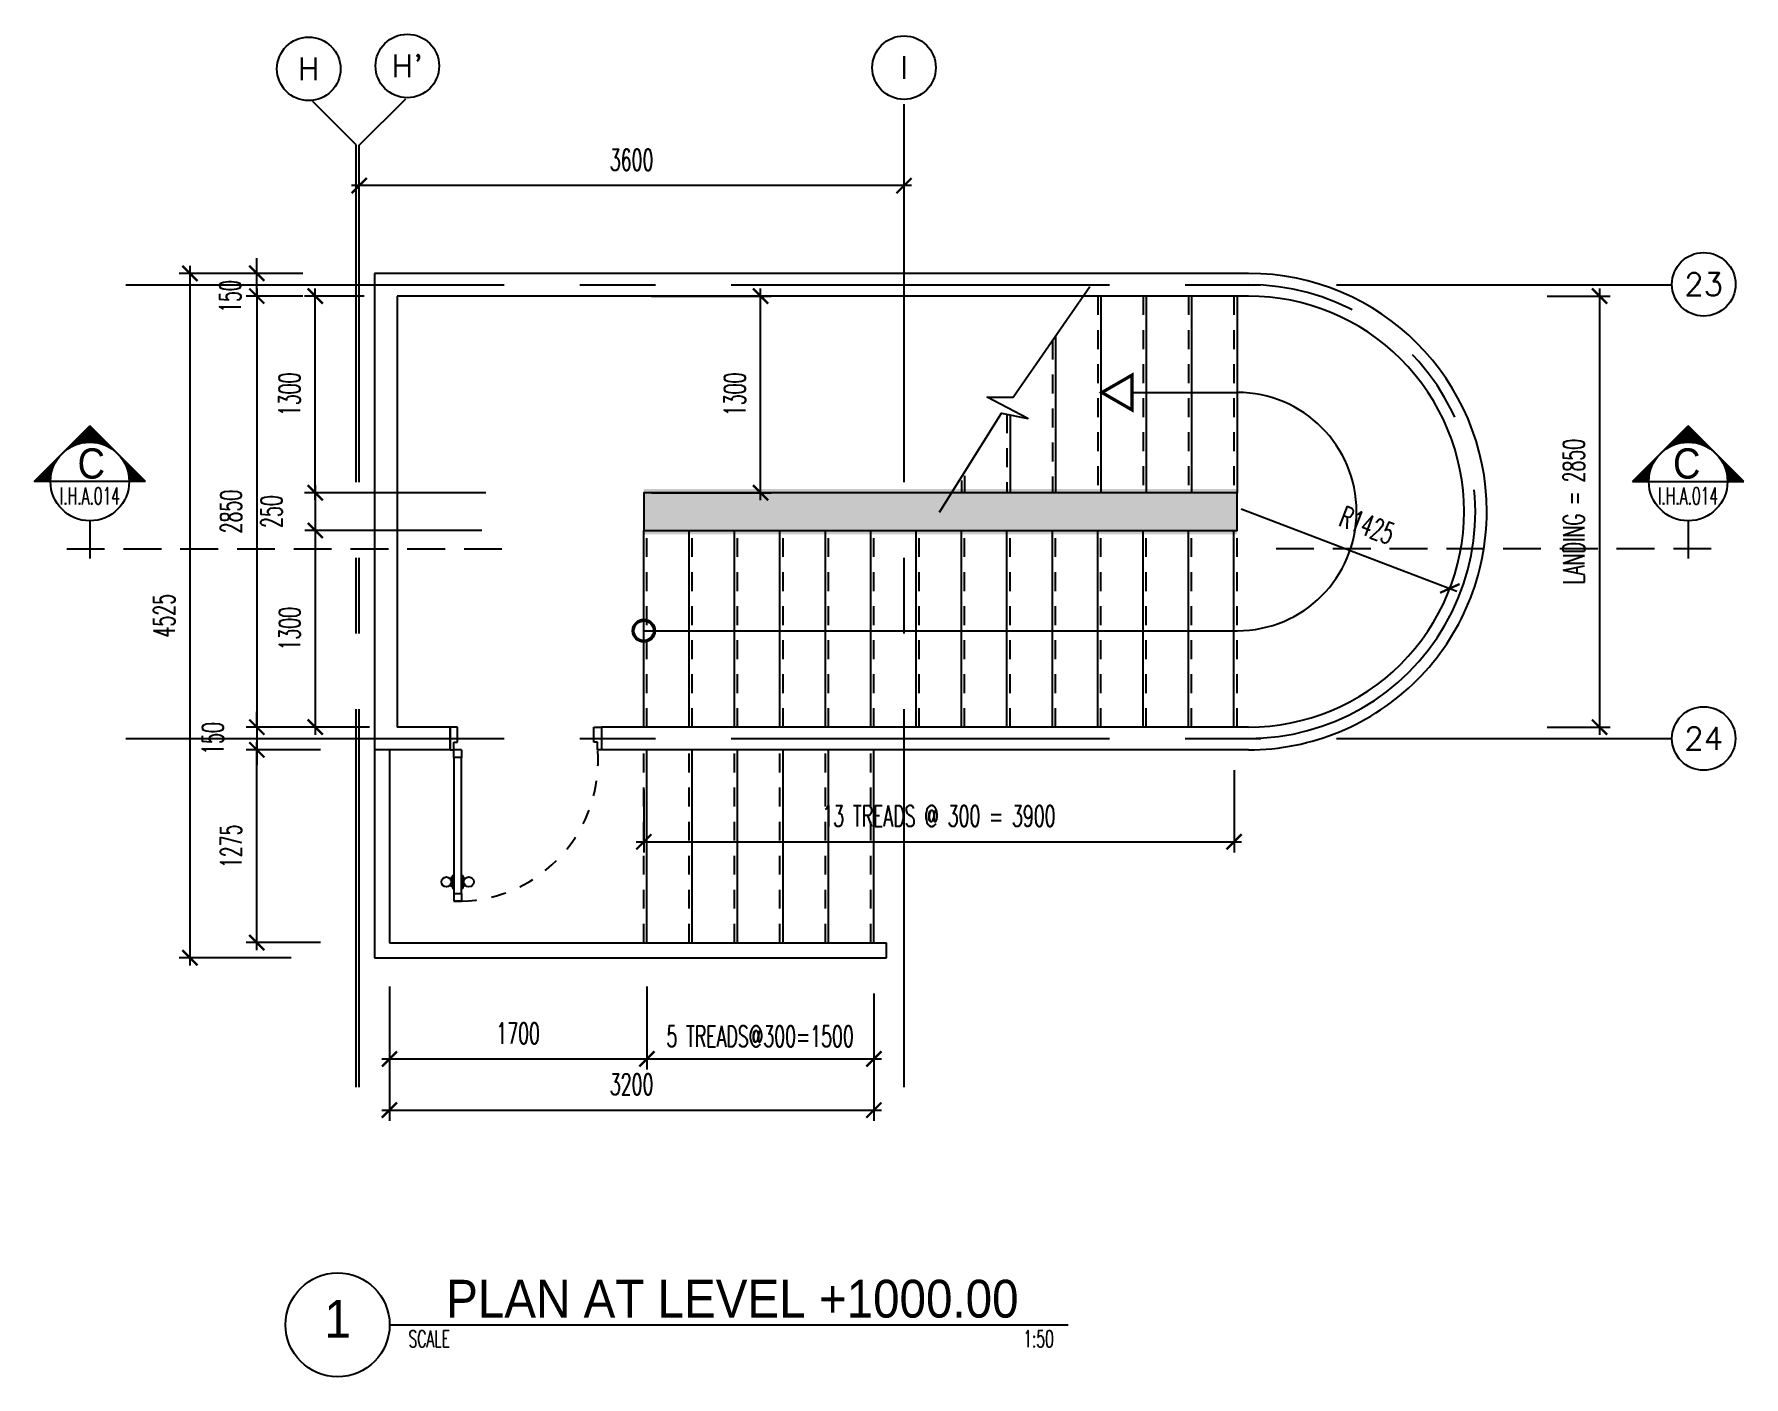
# Model space of a CAD drawing. Extents: x 417906 to 836305, y 43280 to 86914.
# Drawn here: x 418114.75 to 418126.05, y 43459.98 to 43468.86 of the extents above; entities that cross this region are included whole.
import ezdxf
from ezdxf.enums import TextEntityAlignment as Align

# ---------------------------------------------------------------- set-up
doc = ezdxf.new("R2010")
doc.units = 0
doc.header["$MEASUREMENT"] = 0
doc.header["$PDMODE"] = 3
doc.header["$PDSIZE"] = 0.1
for name, pattern in [('CENTERX2', [4, 2.5, -0.5, 0.5, -0.5]), ('HIDDEN', [0.375, 0.25, -0.125]), ('HIDDEN2', [0.1875, 0.125, -0.0625])]:
    doc.linetypes.add(name, pattern=pattern)
doc.layers.get('0').update_dxf_attribs({"linetype": 'CONTINUOUS'})
doc.layers.get('DEFPOINTS').update_dxf_attribs({"linetype": 'CONTINUOUS'})
for name, color, linetype in [('AX-CR', 2, 'CONTINUOUS'), ('AX-DIM', 4, 'CONTINUOUS'), ('AX-TXT', 4, 'CONTINUOUS'), ('AXES', 11, 'CENTERX2'), ('Axisname', 6, 'CONTINUOUS'), ('DIM-OUT', 4, 'CONTINUOUS'), ('DOOR', 4, 'CONTINUOUS'), ('ELEV-MARK', 6, 'CONTINUOUS'), ('Handrail', 4, 'CONTINUOUS'), ('Hatch', 11, 'CONTINUOUS'), ('ROOF', 7, 'CONTINUOUS'), ('STR', 5, 'CONTINUOUS'), ('TXT1', 2, 'CONTINUOUS'), ('TXT2', 6, 'CONTINUOUS'), ('WALL', 6, 'CONTINUOUS')]:
    doc.layers.add(name, color=color, linetype=linetype)
doc.styles.add('ROMANS', font='ROMANS.shx', dxfattribs={"width": 0.6})
doc.styles.add('TTXT', font='swisse.ttf', dxfattribs={"width": 0.6})
doc.dimstyles.new('STANDARD in', dxfattribs={"dimtxt": 0.14, "dimasz": 0.1, "dimexe": 0.07, "dimexo": 0.05, "dimgap": 0.1, "dimtad": 1, "dimdec": 0, "dimlfac": 1000, "dimzin": 0, "dimdsep": 46, "dimtxsty": 'ROMANS', "dimblk": 'ARCHTICK', "dimcen": 0.05, "dimdle": 0.05, "dimclrd": 4, "dimclre": 4, "dimclrt": 2, "dimadec": 0, "dimazin": 0, "dimtfac": 1, "dimtdec": 0, "dimtmove": 2, "dimatfit": 3, "dimfxl": 0, "dimtolj": 1, "dimtzin": 0, "dimarcsym": 0})

# ---------------------------------------------------------------- blocks, each defined once
blk = doc.blocks.new('_ARCHTICK')
at = {"color": 0, "linetype": 'ByBlock', "const_width": 0.15}
blk.add_lwpolyline([(-0.5, -0.5), (0.5, 0.5)], dxfattribs=at)
blk = doc.blocks.new('*D16')
at = {"layer": 'AX-DIM', "color": 4, "lineweight": -2}
for p, q in [((418116.897, 43467.51), (418116.897, 43467.93)), ((418120.497, 43467.51), (418120.497, 43467.93)), ((418120.547, 43467.86), (418116.847, 43467.86))]:
    blk.add_line(p, q, dxfattribs=at)
at = {"layer": 'DEFPOINTS', "color": 0}
for p in [(418116.897, 43467.86), (418116.897, 43467.46), (418120.497, 43467.46)]:
    blk.add_point(p, dxfattribs=at)
at = {"layer": 'AX-DIM', "color": 4, "lineweight": -2, "xscale": 0.1, "yscale": 0.1, "zscale": 0.1, "rotation": 180}
blk.add_blockref('_ARCHTICK', (418116.897, 43467.86), dxfattribs=at)
at = {"layer": 'AX-DIM', "color": 4, "lineweight": -2, "xscale": 0.1, "yscale": 0.1, "zscale": 0.1}
blk.add_blockref('_ARCHTICK', (418120.497, 43467.86), dxfattribs=at)
at = {"layer": 'AX-DIM', "color": 2, "insert": (418118.697, 43468.03), "char_height": 0.14, "attachment_point": 5, "style": 'ROMANS'}
blk.add_mtext('\\A1;3600', dxfattribs=at)
blk = doc.blocks.new('AXR')
at = {"layer": 'AX-CR'}
blk.add_circle((350, 0), 350, dxfattribs=at)
at = {"layer": 'AX-TXT', "style": 'ROMANS'}
blk.add_attdef('AX', text='', height=250, dxfattribs=at).set_placement((350, 0), align=Align.MIDDLE)
blk = doc.blocks.new('AXU')
at = {"layer": 'AX-CR'}
blk.add_circle((0, 350), 350, dxfattribs=at)
at = {"layer": 'AX-TXT', "style": 'ROMANS'}
blk.add_attdef('AX', text='', height=250, dxfattribs=at).set_placement((0, 350), align=Align.MIDDLE)
blk = doc.blocks.new('STL-DR')
at = {"layer": 'DOOR', "color": 0, "linetype": 'ByBlock'}
for p, q in [((50, 0), (0, 0)), ((0, -150), (0, 0)), ((50, -100), (50, 0)), ((25, -100), (50, -100)), ((25, -150), (25, -100)), ((950, -100), (950, 0)), ((950, 0), (1000, 0)), ((975, -100), (950, -100)), ((975, -150), (975, -100)), ((1000, 0), (1000, -150)), ((0, -150), (25, -150)), ((75, -150), (25, -150)), ((25, -200), (25, -150)), ((75, -200), (25, -200)), ((75, -150), (75, -200)), ((1000, -150), (975, -150)), ((18, -990), (9, -990)), ((9, -1055), (9, -990)), ((18, -978), (18, -1068)), ((25, -978), (18, -978)), ((18, -1055), (18, -990)), ((75, -978), (82, -978)), ((82, -978), (82, -1068)), ((82, -990), (91, -990)), ((82, -1055), (82, -990)), ((91, -1055), (91, -990)), ((18, -1055), (9, -1055)), ((25, -1068), (18, -1068)), ((25, -1100), (75, -1100)), ((25, -1100), (25, -1150)), ((75, -1068), (82, -1068)), ((75, -1100), (75, -1150)), ((82, -1055), (91, -1055)), ((25, -1150), (75, -1150)), ((75, -1150), (25, -1150))]:
    blk.add_line(p, q, dxfattribs=at)
at = {"layer": 'DOOR', "linetype": 'ByBlock'}
for p, q in [((25, -200), (25, -1100)), ((75, -1100), (75, -200))]:
    blk.add_line(p, q, dxfattribs=at)
at = {"layer": 'DOOR', "color": 0, "linetype": 'ByBlock'}
for centre in [(-24, -1023), (124, -1023)]:
    blk.add_circle(centre, 32.4, dxfattribs=at)
at = {"layer": 'DOOR', "linetype": 'HIDDEN', "ltscale": 0.5}
blk.add_arc((50, -223), 928, 271.544, 4.4816, dxfattribs=at)
at = {"layer": 'WALL'}
for p, q in [((0, 0), (0, -150)), ((0, 0), (0, -150)), ((1000, 0), (1000, -150))]:
    blk.add_line(p, q, dxfattribs=at)
blk = doc.blocks.new('*D17')
at = {"layer": 'DEFPOINTS', "color": 0}
for p in [(418117.097, 43462.615), (418118.798, 43462.615), (418118.798, 43462.086)]:
    blk.add_point(p, dxfattribs=at)
at = {"layer": 'DIM-OUT', "color": 4, "lineweight": -2}
for p, q in [((418117.097, 43462.565), (418117.097, 43462.016)), ((418118.798, 43462.565), (418118.798, 43462.016)), ((418117.047, 43462.086), (418118.848, 43462.086))]:
    blk.add_line(p, q, dxfattribs=at)
at = {"layer": 'DIM-OUT', "color": 4, "lineweight": -2, "xscale": 0.1, "yscale": 0.1, "zscale": 0.1, "rotation": 180}
blk.add_blockref('_ARCHTICK', (418117.097, 43462.086), dxfattribs=at)
at = {"layer": 'DIM-OUT', "color": 4, "lineweight": -2, "xscale": 0.1, "yscale": 0.1, "zscale": 0.1}
blk.add_blockref('_ARCHTICK', (418118.798, 43462.086), dxfattribs=at)
at = {"layer": 'DIM-OUT', "color": 2, "insert": (418117.947, 43462.256), "char_height": 0.14, "attachment_point": 5, "style": 'ROMANS'}
blk.add_mtext('\\A1;1700', dxfattribs=at)
blk = doc.blocks.new('*D18')
at = {"layer": 'DEFPOINTS', "color": 0}
for p in [(418118.798, 43462.57), (418120.298, 43462.57), (418120.298, 43462.086)]:
    blk.add_point(p, dxfattribs=at)
at = {"layer": 'DIM-OUT', "color": 4, "lineweight": -2}
for p, q in [((418118.798, 43462.52), (418118.798, 43462.016)), ((418120.298, 43462.52), (418120.298, 43462.016)), ((418118.748, 43462.086), (418120.348, 43462.086))]:
    blk.add_line(p, q, dxfattribs=at)
at = {"layer": 'DIM-OUT', "color": 4, "lineweight": -2, "xscale": 0.1, "yscale": 0.1, "zscale": 0.1, "rotation": 180}
blk.add_blockref('_ARCHTICK', (418118.798, 43462.086), dxfattribs=at)
at = {"layer": 'DIM-OUT', "color": 4, "lineweight": -2, "xscale": 0.1, "yscale": 0.1, "zscale": 0.1}
blk.add_blockref('_ARCHTICK', (418120.298, 43462.086), dxfattribs=at)
at = {"layer": 'DIM-OUT', "color": 2, "insert": (418119.546, 43462.236), "char_height": 0.14, "attachment_point": 5, "style": 'ROMANS'}
blk.add_mtext('\\A1;5 TREADS@300=1500', dxfattribs=at)
blk = doc.blocks.new('*D19')
at = {"layer": 'DEFPOINTS', "color": 0}
for p in [(418116.22, 43464.13), (418116.691, 43464.13), (418116.691, 43462.855)]:
    blk.add_point(p, dxfattribs=at)
at = {"layer": 'DIM-OUT', "color": 4, "lineweight": -2}
for p, q in [((418116.641, 43464.13), (418116.15, 43464.13)), ((418116.22, 43462.805), (418116.22, 43464.18)), ((418116.641, 43462.855), (418116.15, 43462.855))]:
    blk.add_line(p, q, dxfattribs=at)
at = {"layer": 'DIM-OUT', "color": 4, "lineweight": -2, "xscale": 0.1, "yscale": 0.1, "zscale": 0.1}
for p, rotation in [((418116.22, 43464.13), 90), ((418116.22, 43462.855), 270)]:
    blk.add_blockref('_ARCHTICK', p, dxfattribs=dict(at, rotation=rotation))
at = {"layer": 'DIM-OUT', "color": 2, "insert": (418116.05, 43463.492), "char_height": 0.14, "attachment_point": 5, "rotation": 90, "style": 'ROMANS'}
blk.add_mtext('\\A1;1275', dxfattribs=at)
blk = doc.blocks.new('*D20')
at = {"layer": 'DEFPOINTS', "color": 0}
for p in [(418116.561, 43467.13), (418116.22, 43464.28), (418116.69, 43464.28)]:
    blk.add_point(p, dxfattribs=at)
at = {"layer": 'DIM-OUT', "color": 4, "lineweight": -2}
for p, q in [((418116.22, 43467.18), (418116.22, 43464.23)), ((418116.511, 43467.13), (418116.15, 43467.13)), ((418116.64, 43464.28), (418116.15, 43464.28))]:
    blk.add_line(p, q, dxfattribs=at)
at = {"layer": 'DIM-OUT', "color": 4, "lineweight": -2, "xscale": 0.1, "yscale": 0.1, "zscale": 0.1}
for p, rotation in [((418116.22, 43467.13), 90), ((418116.22, 43464.28), 270)]:
    blk.add_blockref('_ARCHTICK', p, dxfattribs=dict(at, rotation=rotation))
at = {"layer": 'DIM-OUT', "color": 2, "insert": (418116.05, 43465.705), "char_height": 0.14, "attachment_point": 5, "rotation": 90, "style": 'ROMANS'}
blk.add_mtext('\\A1;2850', dxfattribs=at)
blk = doc.blocks.new('*D21')
at = {"layer": 'DEFPOINTS', "color": 0}
for p in [(418116.498, 43464.28), (418116.22, 43464.13), (418116.498, 43464.13)]:
    blk.add_point(p, dxfattribs=at)
at = {"layer": 'DIM-OUT', "color": 4, "lineweight": -2}
for p, q in [((418116.22, 43464.28), (418116.22, 43464.38)), ((418116.448, 43464.28), (418116.15, 43464.28)), ((418116.22, 43464.28), (418116.22, 43464.13)), ((418116.448, 43464.13), (418116.15, 43464.13)), ((418116.22, 43464.13), (418116.22, 43464.03))]:
    blk.add_line(p, q, dxfattribs=at)
at = {"layer": 'DIM-OUT', "color": 4, "lineweight": -2, "xscale": 0.1, "yscale": 0.1, "zscale": 0.1}
for p, rotation in [((418116.22, 43464.28), 270), ((418116.22, 43464.13), 90)]:
    blk.add_blockref('_ARCHTICK', p, dxfattribs=dict(at, rotation=rotation))
at = {"layer": 'DIM-OUT', "color": 2, "insert": (418115.93, 43464.205), "char_height": 0.14, "attachment_point": 5, "rotation": 90, "style": 'ROMANS'}
blk.add_mtext('\\A1;150', dxfattribs=at)
blk = doc.blocks.new('*D22')
at = {"layer": 'DEFPOINTS', "color": 0}
for p in [(418116.22, 43467.28), (418116.575, 43467.28), (418116.575, 43467.13)]:
    blk.add_point(p, dxfattribs=at)
at = {"layer": 'DIM-OUT', "color": 4, "lineweight": -2}
for p, q in [((418116.22, 43467.28), (418116.22, 43467.38)), ((418116.525, 43467.28), (418116.15, 43467.28)), ((418116.22, 43467.13), (418116.22, 43467.28)), ((418116.525, 43467.13), (418116.15, 43467.13)), ((418116.22, 43467.13), (418116.22, 43467.03))]:
    blk.add_line(p, q, dxfattribs=at)
at = {"layer": 'DIM-OUT', "color": 4, "lineweight": -2, "xscale": 0.1, "yscale": 0.1, "zscale": 0.1}
for p, rotation in [((418116.22, 43467.28), 270), ((418116.22, 43467.13), 90)]:
    blk.add_blockref('_ARCHTICK', p, dxfattribs=dict(at, rotation=rotation))
at = {"layer": 'DIM-OUT', "color": 2, "insert": (418116.044, 43467.127), "char_height": 0.14, "attachment_point": 5, "rotation": 90, "style": 'ROMANS'}
blk.add_mtext('\\A1;150', dxfattribs=at)
blk = doc.blocks.new('*D23')
at = {"layer": 'DEFPOINTS', "color": 0}
for p in [(418117.097, 43462.285), (418120.298, 43462.285), (418120.298, 43461.748)]:
    blk.add_point(p, dxfattribs=at)
at = {"layer": 'DIM-OUT', "color": 4, "lineweight": -2}
for p, q in [((418117.097, 43462.235), (418117.097, 43461.678)), ((418120.298, 43462.235), (418120.298, 43461.678)), ((418117.047, 43461.748), (418120.348, 43461.748))]:
    blk.add_line(p, q, dxfattribs=at)
at = {"layer": 'DIM-OUT', "color": 4, "lineweight": -2, "xscale": 0.1, "yscale": 0.1, "zscale": 0.1, "rotation": 180}
blk.add_blockref('_ARCHTICK', (418117.097, 43461.748), dxfattribs=at)
at = {"layer": 'DIM-OUT', "color": 4, "lineweight": -2, "xscale": 0.1, "yscale": 0.1, "zscale": 0.1}
blk.add_blockref('_ARCHTICK', (418120.298, 43461.748), dxfattribs=at)
at = {"layer": 'DIM-OUT', "color": 2, "insert": (418118.697, 43461.918), "char_height": 0.14, "attachment_point": 5, "style": 'ROMANS'}
blk.add_mtext('\\A1;3200', dxfattribs=at)
blk = doc.blocks.new('*D24')
at = {"layer": 'DEFPOINTS', "color": 0}
for p in [(418116.498, 43467.28), (418115.778, 43462.755), (418116.498, 43462.755)]:
    blk.add_point(p, dxfattribs=at)
at = {"layer": 'DIM-OUT', "color": 4, "lineweight": -2}
for p, q in [((418116.448, 43467.28), (418115.708, 43467.28)), ((418115.778, 43467.33), (418115.778, 43462.705)), ((418116.448, 43462.755), (418115.708, 43462.755))]:
    blk.add_line(p, q, dxfattribs=at)
at = {"layer": 'DIM-OUT', "color": 4, "lineweight": -2, "xscale": 0.1, "yscale": 0.1, "zscale": 0.1}
for p, rotation in [((418115.778, 43467.28), 90), ((418115.778, 43462.755), 270)]:
    blk.add_blockref('_ARCHTICK', p, dxfattribs=dict(at, rotation=rotation))
at = {"layer": 'DIM-OUT', "color": 2, "insert": (418115.608, 43465.017), "char_height": 0.14, "attachment_point": 5, "rotation": 90, "style": 'ROMANS'}
blk.add_mtext('\\A1;4525', dxfattribs=at)
blk = doc.blocks.new('*D153')
at = {"layer": 'DEFPOINTS', "color": 0}
for p in [(418122.773, 43465.705), (418124.104, 43465.197)]:
    blk.add_point(p, dxfattribs=at)
at = {"layer": 'DIM-OUT', "color": 4, "lineweight": -2}
blk.add_line((418122.726, 43465.723), (418124.151, 43465.179), dxfattribs=at)
at = {"layer": 'DIM-OUT', "color": 4, "lineweight": -2, "xscale": 0.1, "yscale": 0.1, "zscale": 0.1, "rotation": 339.1220238727489}
blk.add_blockref('_ARCHTICK', (418124.104, 43465.197), dxfattribs=at)
at = {"layer": 'DIM-OUT', "color": 2, "insert": (418123.557, 43465.615), "char_height": 0.14, "attachment_point": 5, "rotation": 339.122, "style": 'ROMANS'}
blk.add_mtext('\\A1;R1425', dxfattribs=at)
blk = doc.blocks.new('*D25')
at = {"layer": 'DEFPOINTS', "color": 0}
for p in [(418122.678, 43464.046), (418118.778, 43463.918), (418122.678, 43463.522)]:
    blk.add_point(p, dxfattribs=at)
at = {"layer": 'DIM-OUT', "color": 4, "lineweight": -2}
for p, q in [((418122.678, 43463.996), (418122.678, 43463.452)), ((418118.778, 43463.868), (418118.778, 43463.452)), ((418118.728, 43463.522), (418122.728, 43463.522))]:
    blk.add_line(p, q, dxfattribs=at)
at = {"layer": 'DIM-OUT', "color": 4, "lineweight": -2, "xscale": 0.1, "yscale": 0.1, "zscale": 0.1, "rotation": 180}
blk.add_blockref('_ARCHTICK', (418118.778, 43463.522), dxfattribs=at)
at = {"layer": 'DIM-OUT', "color": 4, "lineweight": -2, "xscale": 0.1, "yscale": 0.1, "zscale": 0.1}
blk.add_blockref('_ARCHTICK', (418122.678, 43463.522), dxfattribs=at)
at = {"layer": 'DIM-OUT', "color": 2, "insert": (418120.728, 43463.692), "char_height": 0.14, "attachment_point": 5, "style": 'ROMANS'}
blk.add_mtext('\\A1;13 TREADS @ 300 = 3900', dxfattribs=at)
blk = doc.blocks.new('*D26')
at = {"layer": 'DEFPOINTS', "color": 0}
for p in [(418124.698, 43467.13), (418124.698, 43464.28), (418125.093, 43464.28)]:
    blk.add_point(p, dxfattribs=at)
at = {"layer": 'DIM-OUT', "color": 4, "lineweight": -2}
for p, q in [((418125.093, 43467.18), (418125.093, 43464.23)), ((418124.748, 43467.13), (418125.163, 43467.13)), ((418124.748, 43464.28), (418125.163, 43464.28))]:
    blk.add_line(p, q, dxfattribs=at)
at = {"layer": 'DIM-OUT', "color": 4, "lineweight": -2, "xscale": 0.1, "yscale": 0.1, "zscale": 0.1}
for p, rotation in [((418125.093, 43467.13), 90), ((418125.093, 43464.28), 270)]:
    blk.add_blockref('_ARCHTICK', p, dxfattribs=dict(at, rotation=rotation))
at = {"layer": 'DIM-OUT', "color": 2, "insert": (418124.923, 43465.705), "char_height": 0.14, "attachment_point": 5, "rotation": 90, "style": 'ROMANS'}
blk.add_mtext('\\A1;LANDING = 2850', dxfattribs=at)
blk = doc.blocks.new('*D233')
at = {"layer": 'DEFPOINTS', "color": 0}
for p in [(418117.757, 43465.58), (418116.607, 43464.28), (418117.014, 43464.28)]:
    blk.add_point(p, dxfattribs=at)
at = {"layer": 'DIM-OUT', "color": 4, "lineweight": -2}
for p, q in [((418117.707, 43465.58), (418116.537, 43465.58)), ((418116.607, 43465.63), (418116.607, 43464.23)), ((418116.964, 43464.28), (418116.537, 43464.28))]:
    blk.add_line(p, q, dxfattribs=at)
at = {"layer": 'DIM-OUT', "color": 4, "lineweight": -2, "xscale": 0.1, "yscale": 0.1, "zscale": 0.1}
for p, rotation in [((418116.607, 43465.58), 90), ((418116.607, 43464.28), 270)]:
    blk.add_blockref('_ARCHTICK', p, dxfattribs=dict(at, rotation=rotation))
at = {"layer": 'DIM-OUT', "color": 2, "insert": (418116.437, 43464.93), "char_height": 0.14, "attachment_point": 5, "rotation": 90, "style": 'ROMANS'}
blk.add_mtext('\\A1;1300', dxfattribs=at)
blk = doc.blocks.new('*D231')
at = {"layer": 'DEFPOINTS', "color": 0}
for p in [(418117.784, 43465.83), (418116.607, 43465.58), (418117.757, 43465.58)]:
    blk.add_point(p, dxfattribs=at)
at = {"layer": 'DIM-OUT', "color": 4, "lineweight": -2}
for p, q in [((418117.734, 43465.83), (418116.537, 43465.83)), ((418116.607, 43465.88), (418116.607, 43465.53)), ((418117.707, 43465.58), (418116.537, 43465.58))]:
    blk.add_line(p, q, dxfattribs=at)
at = {"layer": 'DIM-OUT', "color": 4, "lineweight": -2, "xscale": 0.1, "yscale": 0.1, "zscale": 0.1}
for p, rotation in [((418116.607, 43465.83), 90), ((418116.607, 43465.58), 270)]:
    blk.add_blockref('_ARCHTICK', p, dxfattribs=dict(at, rotation=rotation))
at = {"layer": 'DIM-OUT', "color": 2, "insert": (418116.317, 43465.705), "char_height": 0.14, "attachment_point": 5, "rotation": 90, "style": 'ROMANS'}
blk.add_mtext('\\A1;250', dxfattribs=at)
blk = doc.blocks.new('*D232')
at = {"layer": 'DEFPOINTS', "color": 0}
for p in [(418116.606, 43467.13), (418116.979, 43467.13), (418117.784, 43465.83)]:
    blk.add_point(p, dxfattribs=at)
at = {"layer": 'DIM-OUT', "color": 4, "lineweight": -2}
for p, q in [((418116.606, 43465.78), (418116.606, 43467.18)), ((418116.929, 43467.13), (418116.536, 43467.13)), ((418117.734, 43465.83), (418116.536, 43465.83))]:
    blk.add_line(p, q, dxfattribs=at)
at = {"layer": 'DIM-OUT', "color": 4, "lineweight": -2, "xscale": 0.1, "yscale": 0.1, "zscale": 0.1}
for p, rotation in [((418116.606, 43467.13), 90), ((418116.606, 43465.83), 270)]:
    blk.add_blockref('_ARCHTICK', p, dxfattribs=dict(at, rotation=rotation))
at = {"layer": 'DIM-OUT', "color": 2, "insert": (418116.436, 43466.48), "char_height": 0.14, "attachment_point": 5, "rotation": 90, "style": 'ROMANS'}
blk.add_mtext('\\A1;1300', dxfattribs=at)
blk = doc.blocks.new('*X7')
at = {"color": 0}
for p, q in [((14608, 7877), (14819, 8088)), ((14625, 7890), (14821, 8086)), ((14637, 7899), (14823, 8084)), ((14647, 7905), (14825, 8082)), ((14656, 7910), (14826, 8081)), ((14664, 7915), (14828, 8079)), ((14671, 7919), (14830, 8077)), ((14678, 7922), (14832, 8075)), ((14685, 7925), (14833, 8073)), ((14691, 7928), (14835, 8072)), ((14697, 7930), (14837, 8070)), ((14703, 7933), (14839, 8068)), ((14709, 7935), (14841, 8066)), ((14714, 7937), (14842, 8065)), ((14719, 7938), (14844, 8063)), ((14725, 7940), (14846, 8061)), ((14730, 7941), (14848, 8059)), ((14734, 7943), (14849, 8058)), ((14739, 7944), (14851, 8056)), ((14744, 7945), (14853, 8054)), ((14749, 7946), (14855, 8052)), ((14753, 7947), (14856, 8051)), ((14757, 7948), (14858, 8049)), ((14762, 7949), (14860, 8047)), ((14766, 7950), (14862, 8045)), ((14770, 7950), (14863, 8043)), ((14774, 7951), (14865, 8042)), ((14778, 7951), (14867, 8040)), ((14782, 7952), (14869, 8038)), ((14786, 7952), (14871, 8036)), ((14790, 7953), (14872, 8035)), ((14794, 7953), (14874, 8033)), ((14798, 7953), (14876, 8031)), ((14802, 7953), (14878, 8029)), ((14805, 7954), (14879, 8028)), ((14809, 7954), (14881, 8026)), ((14813, 7954), (14883, 8024)), ((14816, 7954), (14885, 8022)), ((14820, 7954), (14886, 8020)), ((14823, 7954), (14888, 8019)), ((14827, 7954), (14890, 8017)), ((14830, 7954), (14892, 8015)), ((14834, 7953), (14894, 8013)), ((14837, 7953), (14895, 8012)), ((14840, 7953), (14897, 8010)), ((14844, 7953), (14899, 8008)), ((14847, 7953), (14901, 8006)), ((14850, 7952), (14902, 8005)), ((14853, 7952), (14904, 8003)), ((14856, 7952), (14906, 8001)), ((14860, 7951), (14908, 7999)), ((14863, 7951), (14909, 7997)), ((14866, 7950), (14911, 7996)), ((14869, 7950), (14913, 7994)), ((14872, 7949), (14915, 7992)), ((14875, 7949), (14917, 7990)), ((14878, 7948), (14918, 7989)), ((14881, 7948), (14920, 7987)), ((14884, 7947), (14922, 7985)), ((14887, 7947), (14924, 7983)), ((14890, 7946), (14925, 7982)), ((14893, 7945), (14927, 7980)), ((14895, 7945), (14929, 7978)), ((14898, 7944), (14931, 7976)), ((14901, 7943), (14932, 7974)), ((14904, 7942), (14934, 7973)), ((14907, 7942), (14936, 7971)), ((14909, 7941), (14938, 7969)), ((14912, 7940), (14939, 7967)), ((14915, 7939), (14941, 7966)), ((14917, 7938), (14943, 7964)), ((14920, 7937), (14945, 7962)), ((14923, 7937), (14947, 7960)), ((14925, 7936), (14948, 7959)), ((14928, 7935), (14950, 7957)), ((14931, 7934), (14952, 7955)), ((14933, 7933), (14954, 7953)), ((14936, 7932), (14955, 7952)), ((14938, 7931), (14957, 7950)), ((14941, 7930), (14959, 7948)), ((14943, 7929), (14961, 7946)), ((14946, 7928), (14962, 7944)), ((14948, 7927), (14964, 7943)), ((14951, 7926), (14966, 7941)), ((14953, 7925), (14968, 7939)), ((14956, 7923), (14970, 7937)), ((14958, 7922), (14971, 7936)), ((14960, 7921), (14973, 7934)), ((14963, 7920), (14975, 7932)), ((14965, 7919), (14977, 7930)), ((14967, 7918), (14978, 7929)), ((14970, 7916), (14980, 7927)), ((14972, 7915), (14982, 7925)), ((14974, 7914), (14984, 7923)), ((14977, 7913), (14985, 7921)), ((14979, 7911), (14987, 7920)), ((14981, 7910), (14989, 7918)), ((14983, 7909), (14991, 7916)), ((14986, 7908), (14993, 7914)), ((14988, 7906), (14994, 7913)), ((14990, 7905), (14996, 7911)), ((14992, 7903), (14998, 7909)), ((14360, 7629), (14571, 7839)), ((14364, 7629), (14557, 7822)), ((14368, 7629), (14549, 7810)), ((14371, 7629), (14542, 7800)), ((14375, 7629), (14537, 7791)), ((14378, 7629), (14533, 7783)), ((14382, 7629), (14529, 7776)), ((14385, 7629), (14525, 7769)), ((14994, 7902), (15000, 7907)), ((14997, 7901), (15001, 7906)), ((14999, 7899), (15003, 7904)), ((15001, 7898), (15005, 7902)), ((15003, 7896), (15007, 7900)), ((15005, 7895), (15008, 7898)), ((15007, 7894), (15010, 7897)), ((15009, 7892), (15012, 7895)), ((15011, 7891), (15014, 7893)), ((15013, 7889), (15016, 7891)), ((15015, 7888), (15017, 7890)), ((15017, 7886), (15019, 7888)), ((15019, 7884), (15021, 7886)), ((15021, 7883), (15023, 7884)), ((15023, 7881), (15024, 7883)), ((15025, 7880), (15026, 7881)), ((15027, 7878), (15028, 7879)), ((15029, 7877), (15030, 7877)), ((15031, 7875), (15031, 7875)), ((15033, 7873), (15033, 7874)), ((15035, 7872), (15035, 7872)), ((15036, 7870), (15037, 7870)), ((15038, 7868), (15038, 7868)), ((15040, 7867), (15040, 7867)), ((15042, 7865), (15042, 7865)), ((15044, 7863), (15044, 7863)), ((15046, 7861), (15046, 7861)), ((15047, 7860), (15047, 7860)), ((15051, 7856), (15051, 7856)), ((15053, 7854), (15053, 7854)), ((15054, 7852), (15054, 7853)), ((15056, 7851), (15056, 7851)), ((15058, 7849), (15058, 7849)), ((15059, 7847), (15060, 7847)), ((15061, 7845), (15061, 7845)), ((15063, 7843), (15063, 7844)), ((15064, 7841), (15065, 7842)), ((15066, 7839), (15067, 7840)), ((15068, 7837), (15069, 7838)), ((15069, 7836), (15070, 7837)), ((15071, 7834), (15072, 7835)), ((15072, 7832), (15074, 7833)), ((15074, 7830), (15076, 7831)), ((15076, 7828), (15077, 7830)), ((15077, 7826), (15079, 7828)), ((15079, 7824), (15081, 7826)), ((15080, 7822), (15083, 7824)), ((15082, 7820), (15084, 7822)), ((15083, 7818), (15086, 7821)), ((15085, 7815), (15088, 7819)), ((15086, 7813), (15090, 7817)), ((15087, 7811), (15092, 7815)), ((15089, 7809), (15093, 7814)), ((15090, 7807), (15095, 7812)), ((15092, 7805), (15097, 7810)), ((15093, 7803), (15099, 7808)), ((15094, 7801), (15100, 7807)), ((15096, 7798), (15102, 7805)), ((15097, 7796), (15104, 7803)), ((15098, 7794), (15106, 7801)), ((15100, 7792), (15107, 7799)), ((15101, 7790), (15109, 7798)), ((15102, 7787), (15111, 7796)), ((15104, 7785), (15113, 7794)), ((15105, 7783), (15115, 7792)), ((15106, 7780), (15116, 7791)), ((15107, 7778), (15118, 7789)), ((15108, 7776), (15120, 7787)), ((15110, 7773), (15122, 7785)), ((15111, 7771), (15123, 7784)), ((15112, 7769), (15125, 7782)), ((15113, 7766), (15127, 7780)), ((15114, 7764), (15129, 7778)), ((15115, 7761), (15130, 7777)), ((15116, 7759), (15132, 7775)), ((15117, 7756), (15134, 7773)), ((15118, 7754), (15136, 7771)), ((15119, 7751), (15137, 7769)), ((15121, 7749), (15139, 7768)), ((14389, 7629), (14522, 7762)), ((14392, 7629), (14519, 7756)), ((14396, 7629), (14517, 7750)), ((14399, 7629), (14515, 7744)), ((14403, 7629), (14513, 7739)), ((14406, 7629), (14511, 7733)), ((14410, 7629), (14509, 7728)), ((14413, 7629), (14507, 7723)), ((14417, 7629), (14506, 7718)), ((14421, 7629), (14505, 7713)), ((14424, 7629), (14503, 7708)), ((14428, 7629), (14502, 7703)), ((14431, 7629), (14501, 7699)), ((14435, 7629), (14500, 7694)), ((14438, 7629), (14499, 7690)), ((14442, 7629), (14499, 7686)), ((14445, 7629), (14498, 7681)), ((14449, 7629), (14497, 7677)), ((14452, 7629), (14497, 7673)), ((14456, 7629), (14496, 7669)), ((14459, 7629), (14496, 7665)), ((14463, 7629), (14495, 7661)), ((14466, 7629), (14495, 7657)), ((14470, 7629), (14494, 7653)), ((14474, 7629), (14494, 7649)), ((14477, 7629), (14494, 7646)), ((14481, 7629), (14494, 7642)), ((14484, 7629), (14494, 7638)), ((14488, 7629), (14494, 7635)), ((14491, 7629), (14494, 7631)), ((15122, 7746), (15141, 7766)), ((15122, 7744), (15143, 7764)), ((15123, 7741), (15145, 7762)), ((15124, 7739), (15146, 7761)), ((15125, 7736), (15148, 7759)), ((15126, 7733), (15150, 7757)), ((15127, 7731), (15152, 7755)), ((15128, 7728), (15153, 7754)), ((15129, 7725), (15155, 7752)), ((15130, 7723), (15157, 7750)), ((15130, 7720), (15159, 7748)), ((15131, 7717), (15160, 7746)), ((15132, 7714), (15162, 7745)), ((15133, 7712), (15164, 7743)), ((15133, 7709), (15166, 7741)), ((15134, 7706), (15168, 7739)), ((15135, 7703), (15169, 7738)), ((15136, 7700), (15171, 7736)), ((15136, 7697), (15173, 7734)), ((15137, 7695), (15175, 7732)), ((15137, 7692), (15176, 7731)), ((15138, 7689), (15178, 7729)), ((15139, 7686), (15180, 7727)), ((15139, 7683), (15182, 7725)), ((15140, 7680), (15183, 7723)), ((15140, 7676), (15185, 7722)), ((15140, 7673), (15187, 7720)), ((15141, 7670), (15189, 7718)), ((15141, 7667), (15191, 7716)), ((15142, 7664), (15192, 7715)), ((15142, 7661), (15194, 7713)), ((15142, 7658), (15196, 7711)), ((15143, 7654), (15198, 7709)), ((15143, 7651), (15199, 7708)), ((15143, 7648), (15201, 7706)), ((15143, 7644), (15203, 7704)), ((15143, 7641), (15205, 7702)), ((15143, 7637), (15206, 7700)), ((15143, 7634), (15208, 7699)), ((15144, 7631), (15210, 7697)), ((15145, 7629), (15212, 7695)), ((15149, 7629), (15214, 7693)), ((15152, 7629), (15215, 7692)), ((15156, 7629), (15217, 7690)), ((15159, 7629), (15219, 7688)), ((15163, 7629), (15221, 7686)), ((15167, 7629), (15222, 7685)), ((15170, 7629), (15224, 7683)), ((15174, 7629), (15226, 7681)), ((15177, 7629), (15228, 7679)), ((15181, 7629), (15229, 7678)), ((15184, 7629), (15231, 7676)), ((15188, 7629), (15233, 7674)), ((15191, 7629), (15235, 7672)), ((15195, 7629), (15236, 7670)), ((15198, 7629), (15238, 7669)), ((15202, 7629), (15240, 7667)), ((15205, 7629), (15242, 7665)), ((15209, 7629), (15244, 7663)), ((15212, 7629), (15245, 7662)), ((15216, 7629), (15247, 7660)), ((15220, 7629), (15249, 7658)), ((15223, 7629), (15251, 7656)), ((15227, 7629), (15252, 7655)), ((15230, 7629), (15254, 7653)), ((15234, 7629), (15256, 7651)), ((15237, 7629), (15258, 7649)), ((15241, 7629), (15259, 7647)), ((15244, 7629), (15261, 7646)), ((15248, 7629), (15263, 7644)), ((15251, 7629), (15265, 7642)), ((15255, 7629), (15267, 7640)), ((15258, 7629), (15268, 7639)), ((15262, 7629), (15270, 7637)), ((15266, 7629), (15272, 7635)), ((15269, 7629), (15274, 7633)), ((15273, 7629), (15275, 7632)), ((15276, 7629), (15277, 7630))]:
    blk.add_line(p, q, dxfattribs=at)
blk = doc.blocks.new('*D230')
at = {"layer": 'DEFPOINTS', "color": 0}
for p in [(418118.778, 43467.13), (418119.549, 43467.13), (418118.778, 43465.83)]:
    blk.add_point(p, dxfattribs=at)
at = {"layer": 'Hatch', "color": 4, "lineweight": -2}
for p, q in [((418119.549, 43465.78), (418119.549, 43467.18)), ((418118.828, 43467.13), (418119.619, 43467.13)), ((418118.828, 43465.83), (418119.619, 43465.83))]:
    blk.add_line(p, q, dxfattribs=at)
at = {"layer": 'Hatch', "color": 4, "lineweight": -2, "xscale": 0.1, "yscale": 0.1, "zscale": 0.1}
for p, rotation in [((418119.549, 43467.13), 90), ((418119.549, 43465.83), 270)]:
    blk.add_blockref('_ARCHTICK', p, dxfattribs=dict(at, rotation=rotation))
at = {"layer": 'Hatch', "color": 2, "insert": (418119.379, 43466.48), "char_height": 0.14, "attachment_point": 5, "rotation": 90, "style": 'ROMANS'}
blk.add_mtext('\\A1;1300', dxfattribs=at)

msp = doc.modelspace()

# ---------------------------------------------------------------- hatches: boundary and pattern name
at = {"layer": 'Hatch'}
h = msp.add_hatch(dxfattribs=at)
h.set_pattern_fill('AR-CONC', color=256, scale=0.02, style=0)
h.set_pattern_definition([(50, (0, 0), (0.14345203652, -0.012550426997), [0.015, -0.165]), (355, (0, 0), (-0.027750266723, 0.15043842674), [0.012, -0.132]), (100.4514, (0.01195, -0.00105), (0.115701876343, 0.13788790841), [0.012748038, -0.1402284224]), (46.1842, (0, 0.04), (0.213448209725, -0.033103802866), [0.0225, -0.2475]), (96.6356, (0.01779, 0.03724), (0.18693254111, 0.19482357418), [0.0191220576, -0.2103426]), (351.1842, (0, 0.04), (0.18693238903, 0.19482372019), [0.018, -0.198]), (21, (0.02, 0.03), (0.119381410424, -0.080523778133), [0.015, -0.165]), (326, (0.02, 0.03), (0.048663066384, 0.14503000901), [0.012, -0.132]), (71.4514, (0.02995, 0.02329), (0.168044525716, 0.06450609934), [0.012748038, -0.1402284224]), (37.5, (0, 0), (0.0024319710635, 0.066578770766), [0, -0.1304, 0, -0.134, 0, -0.1325]), (7.5, (0, 0), (0.052613907488, 0.078882342376), [0, -0.0764, 0, -0.1274, 0, -0.0505]), (327.5, (-0.0446, 0), (0.1067644872345, -0.004510974347), [0, -0.05, 0, -0.156, 0, -0.207]), (317.5, (-0.0646, 0), (0.116637233868, 0.020020996466), [0, -0.065, 0, -0.1036, 0, -0.147])])
h.paths.add_polyline_path([(418122.6975, 43465.8548), (418118.7775, 43465.8548), (418118.7775, 43465.5548), (418122.6975, 43465.5548)])

# ---------------------------------------------------------------- linework, layer by layer
msp.add_lwpolyline([(418120.7316, 43465.7008), (418121.1408, 43466.3561), (418121.3161, 43466.3209), (418121.0472, 43466.4614), (418121.2175, 43466.4614), (418121.7253, 43467.1927)])
at = {"layer": 'AXES'}
for p, q in [((418116.8773, 43468.1288), (418116.5901, 43468.4161)), ((418116.8973, 43468.1264), (418117.2044, 43468.4335)), ((418120.4973, 43461.8986), (418120.4973, 43468.43)), ((418116.8773, 43461.8986), (418116.8773, 43468.1288)), ((418116.8973, 43461.8986), (418116.8973, 43468.1264)), ((418115.3541, 43467.2048), (418125.5714, 43467.2048)), ((418115.3541, 43464.2048), (418125.5714, 43464.2048))]:
    msp.add_line(p, q, dxfattribs=at)
msp.add_arc((418122.7729, 43465.7048), 1.5, 270, 90.00002, dxfattribs=at)
at = {"layer": 'Axisname'}
msp.add_line((418117.098, 43460.3284), (418121.5819, 43460.3284), dxfattribs=at)
at = {"layer": 'ELEV-MARK', "color": 6}
for p, q in [((418114.7492, 43465.9038), (418115.1169, 43466.2715)), ((418115.4846, 43465.9038), (418115.1169, 43466.2715)), ((418125.3111, 43465.9038), (418125.6788, 43466.2715)), ((418126.0465, 43465.9038), (418125.6788, 43466.2715)), ((418114.8569, 43465.9038), (418114.7492, 43465.9038)), ((418115.3769, 43465.9038), (418114.8569, 43465.9038)), ((418115.4846, 43465.9038), (418115.3769, 43465.9038)), ((418125.3111, 43465.9038), (418125.4188, 43465.9038)), ((418125.4188, 43465.9038), (418125.9388, 43465.9038)), ((418125.9388, 43465.9038), (418126.0465, 43465.9038))]:
    msp.add_line(p, q, dxfattribs=at)
at = {"layer": 'ELEV-MARK', "color": 6, "linetype": 'HIDDEN'}
for p, q in [((418115.1169, 43465.6438), (418115.1169, 43465.3405)), ((418125.6788, 43465.6438), (418125.6788, 43465.3405)), ((418114.9649, 43465.4593), (418117.9008, 43465.4593)), ((418125.8308, 43465.4593), (418122.8949, 43465.4593))]:
    msp.add_line(p, q, dxfattribs=at)
at = {"layer": 'ELEV-MARK', "color": 6}
for centre in [(418115.1169, 43465.9038), (418125.6788, 43465.9038)]:
    msp.add_circle(centre, 0.26, dxfattribs=at)
at = {"layer": 'Handrail'}
for p, q in [((418116.9973, 43464.1298), (418116.9973, 43462.7548)), ((418117.0973, 43464.1298), (418117.0973, 43462.8548)), ((418117.0973, 43462.8548), (418120.3815, 43462.8548)), ((418120.3815, 43462.7548), (418120.3815, 43462.8548)), ((418116.9973, 43462.7548), (418120.3815, 43462.7548))]:
    msp.add_line(p, q, dxfattribs=at)
at = {"layer": 'STR', "linetype": 'HIDDEN2'}
for p, q in [((418121.7775, 43467.1298), (418121.7775, 43465.8298)), ((418122.0775, 43467.1298), (418122.0775, 43465.8298)), ((418122.3775, 43467.1298), (418122.3775, 43465.8298)), ((418122.6775, 43467.1298), (418122.6775, 43465.8298)), ((418121.4775, 43466.8359), (418121.4775, 43465.8298)), ((418121.1775, 43466.3487), (418121.1775, 43465.8298)), ((418120.8775, 43465.9095), (418120.8775, 43465.8298)), ((418120.8975, 43465.9415), (418120.8975, 43465.8298)), ((418118.7975, 43464.2798), (418118.7975, 43465.5798)), ((418119.0975, 43464.2798), (418119.0975, 43465.5798)), ((418119.3975, 43464.2798), (418119.3975, 43465.5798)), ((418119.6975, 43464.2798), (418119.6975, 43465.5798)), ((418119.9975, 43464.2798), (418119.9975, 43465.5798)), ((418120.2975, 43464.2798), (418120.2975, 43465.5798)), ((418120.5975, 43464.2798), (418120.5975, 43465.5798)), ((418120.8975, 43464.2798), (418120.8975, 43465.5798)), ((418121.1975, 43464.2798), (418121.1975, 43465.5798)), ((418121.4975, 43464.2798), (418121.4975, 43465.5798)), ((418121.7975, 43464.2798), (418121.7975, 43465.5798)), ((418122.0975, 43464.2798), (418122.0975, 43465.5798)), ((418122.3975, 43464.2798), (418122.3975, 43465.5798)), ((418122.6775, 43464.2798), (418122.6775, 43465.5798)), ((418122.6975, 43464.2798), (418122.6975, 43465.5798)), ((418118.7775, 43462.8548), (418118.7775, 43464.1298)), ((418119.0775, 43462.8548), (418119.0775, 43464.1298)), ((418119.3775, 43462.8548), (418119.3775, 43464.1298)), ((418119.6775, 43462.8548), (418119.6775, 43464.1298)), ((418119.9775, 43462.8548), (418119.9775, 43464.1298)), ((418120.2775, 43462.8548), (418120.2775, 43464.1298))]:
    msp.add_line(p, q, dxfattribs=at)
at = {"layer": 'STR'}
for p, q in [((418121.7975, 43467.1298), (418121.7975, 43465.8298)), ((418122.0975, 43467.1298), (418122.0975, 43465.8298)), ((418122.3975, 43467.1298), (418122.3975, 43465.8298)), ((418122.6975, 43467.1298), (418122.6975, 43465.8298)), ((418121.4975, 43466.8647), (418121.4975, 43465.8298)), ((418122.0044, 43466.4923), (418122.7, 43466.4923)), ((418121.1975, 43466.3447), (418121.1975, 43465.8298)), ((418120.8775, 43465.9095), (418120.8775, 43465.8298)), ((418120.8975, 43465.9415), (418120.8975, 43465.8298)), ((418118.7775, 43464.2798), (418118.7775, 43465.5798)), ((418119.0775, 43464.2798), (418119.0775, 43465.5798)), ((418119.3775, 43464.2798), (418119.3775, 43465.5798)), ((418119.6775, 43464.2798), (418119.6775, 43465.5798)), ((418119.9775, 43464.2798), (418119.9775, 43465.5798)), ((418120.2775, 43464.2798), (418120.2775, 43465.5798)), ((418120.5775, 43464.2798), (418120.5775, 43465.5798)), ((418120.8775, 43464.2798), (418120.8775, 43465.5798)), ((418121.1775, 43464.2798), (418121.1775, 43465.5798)), ((418121.4775, 43464.2798), (418121.4775, 43465.5798)), ((418121.7775, 43464.2798), (418121.7775, 43465.5798)), ((418122.0775, 43464.2798), (418122.0775, 43465.5798)), ((418122.3775, 43464.2798), (418122.3775, 43465.5798)), ((418122.6775, 43464.2798), (418122.6775, 43465.5798)), ((418118.7775, 43464.9173), (418122.7, 43464.9173)), ((418118.7975, 43462.8548), (418118.7975, 43464.1298)), ((418119.0975, 43462.8548), (418119.0975, 43464.1298)), ((418119.3975, 43462.8548), (418119.3975, 43464.1298)), ((418119.6975, 43462.8548), (418119.6975, 43464.1298)), ((418119.9975, 43462.8548), (418119.9975, 43464.1298)), ((418120.2975, 43462.8548), (418120.2975, 43464.1298))]:
    msp.add_line(p, q, dxfattribs=at)
at = {"layer": 'STR', "const_width": 0.0215}
msp.add_lwpolyline([(418122.0044, 43466.3768), (418122.0044, 43466.6077), (418121.8044, 43466.4923)], close=True, dxfattribs=at)
at = {"layer": 'STR'}
for radius in [0.075, 0.065]:
    msp.add_circle((418118.7775, 43464.9173), radius, dxfattribs=at)
msp.add_arc((418122.7, 43465.7048), 0.7875, 270, 90, dxfattribs=at)
at = {"layer": 'TXT2'}
msp.add_circle((418116.7542, 43460.3284), 0.3438, dxfattribs=at)
at = {"layer": 'WALL'}
for p, q in [((418122.7729, 43467.2798), (418116.9973, 43467.2798)), ((418116.9973, 43467.2798), (418116.9973, 43464.1298)), ((418122.7729, 43467.1298), (418117.1473, 43467.1298)), ((418117.1473, 43467.1298), (418117.1473, 43464.2798)), ((418117.4973, 43464.2798), (418117.1473, 43464.2798)), ((418122.7729, 43464.2798), (418118.4973, 43464.2798)), ((418117.4973, 43464.1298), (418116.9973, 43464.1298)), ((418122.7729, 43464.1298), (418118.4973, 43464.1298))]:
    msp.add_line(p, q, dxfattribs=at)
msp.add_lwpolyline([(418122.6975, 43465.8298), (418118.7775, 43465.8298), (418118.7775, 43465.5798), (418122.6975, 43465.5798)], close=True, dxfattribs=at)
for radius, start, end in [(1.575, 0, 90), (1.425, 0, 90.00002), (1.425, 269.99997, 0), (1.575, 269.99997, 0)]:
    msp.add_arc((418122.7729, 43465.7048), radius, start, end, dxfattribs=at)

# ---------------------------------------------------------------- block references
at = {"layer": 'AXES', "xscale": 0.0006000000284984708, "yscale": 0.0005999999935738743, "zscale": 0.0006}
for name, p, values in [('AXR', (418116.3534, 43468.632), {'AX': 'H'}), ('AXR', (418117.005, 43468.6512), {'AX': "H'"}), ('AXR', (418120.2873, 43468.64), {'AX': 'I'}), ('AXU', (418125.7816, 43466.9977), {'AX': '23'}), ('AXU', (418125.7814, 43463.9948), {'AX': '24'})]:
    msp.add_blockref(name, p, dxfattribs=at).add_auto_attribs(values)
at = {"layer": 'ELEV-MARK', "color": 11, "yscale": 0.000800000001618173, "zscale": 0.0008}
for p, xscale in [((418126.9719, 43459.8008), -0.000800000001618173), ((418113.8239, 43459.8008), 0.000800000001618173)]:
    msp.add_blockref('*X7', p, dxfattribs=dict(at, xscale=xscale))
at = {"layer": 'ROOF', "xscale": 0.0009999999892897904, "yscale": 0.0009999999892897904, "zscale": 0.001}
msp.add_blockref('STL-DR', (418117.4973, 43464.2798), dxfattribs=at)

# ---------------------------------------------------------------- texts
at = {"layer": 'ELEV-MARK', "color": 2, "style": 'ROMANS', "width": 0.6}
for tag, p in [('I.H.A.014', (418115.1176, 43465.8086)), ('I.H.A.014', (418125.6781, 43465.8086)), ('SCALE', (418117.3599, 43460.2359)), ('1:50', (418121.3858, 43460.2359))]:
    msp.add_attdef(tag, text='S-00', height=0.112, dxfattribs=at).set_placement(p, align=Align.MIDDLE)
at = {"layer": 'TXT1', "color": 6, "style": 'TTXT', "width": 0.9}
msp.add_text('PLAN AT LEVEL +1000.00', height=0.25, dxfattribs=at).set_placement((418119.3627, 43460.5012), align=Align.MIDDLE_CENTER)
msp.add_text('1', height=0.25, dxfattribs=at).set_placement((418116.667, 43460.2435))
for p in [(418115.1265, 43466.0231), (418125.6693, 43466.0231)]:
    msp.add_attdef('C', text='1', height=0.2, dxfattribs=at).set_placement(p, align=Align.MIDDLE)

# ---------------------------------------------------------------- dimensions: what is measured, and where the dimension line sits
at = {"layer": 'AX-DIM'}
dim = msp.add_linear_dim(base=(418116.8973, 43467.8598), p1=(418120.4973, 43467.4598), p2=(418116.8973, 43467.4598), angle=180, dimstyle='STANDARD in', dxfattribs=at)
dim.commit()
dim.dimension.update_dxf_attribs({"geometry": '*D16', "text_midpoint": (418118.6973, 43468.0298)})
at = {"layer": 'DIM-OUT'}
dim = msp.add_linear_dim(base=(418116.2203, 43467.2798), p1=(418116.5752, 43467.1298), p2=(418116.5752, 43467.2798), angle=90, dimstyle='STANDARD in', dxfattribs=at)
dim.commit()
dim.dimension.update_dxf_attribs({"geometry": '*D22', "text_midpoint": (418116.0437, 43467.1274), "dimtype": 128})
for base, p1, p2, picture, middle in [((418115.7783, 43462.7548), (418116.4977, 43467.2798), (418116.4977, 43462.7548), '*D24', (418115.6083, 43465.0173)), ((418116.2199, 43464.2798), (418116.5606, 43467.1298), (418116.6896, 43464.2798), '*D20', (418116.0499, 43465.7048)), ((418116.6059, 43467.1298), (418117.7838, 43465.8298), (418116.9786, 43467.1298), '*D232', (418116.4359, 43466.4798)), ((418116.6069, 43465.5798), (418117.7838, 43465.8298), (418117.757, 43465.5798), '*D231', (418116.3169, 43465.7048)), ((418116.6069, 43464.2798), (418117.757, 43465.5798), (418117.0139, 43464.2798), '*D233', (418116.4369, 43464.9298)), ((418116.2199, 43464.1298), (418116.4984, 43464.2798), (418116.4984, 43464.1298), '*D21', (418115.9299, 43464.2048)), ((418116.2199, 43464.1298), (418116.691, 43462.8548), (418116.691, 43464.1298), '*D19', (418116.0499, 43463.4923))]:
    dim = msp.add_linear_dim(base=base, p1=p1, p2=p2, angle=90, dimstyle='STANDARD in', dxfattribs=at)
    dim.commit()
    dim.dimension.update_dxf_attribs({"geometry": picture, "text_midpoint": middle})
dim = msp.add_linear_dim(base=(418125.0927, 43464.2798), p1=(418124.6976, 43467.1298), p2=(418124.6976, 43464.2798), angle=90, text='LANDING = 2850', dimstyle='STANDARD in', dxfattribs=at)
dim.commit()
dim.dimension.update_dxf_attribs({"geometry": '*D26', "text_midpoint": (418124.9227, 43465.7048)})
dim = msp.add_radius_dim(center=(418122.7729, 43465.7048), mpoint=(418124.1043, 43465.1969), dimstyle='STANDARD in', dxfattribs=at)
dim.commit()
dim.dimension.update_dxf_attribs({"geometry": '*D153', "text_midpoint": (418123.5572, 43465.6147), "dimtype": 164})
dim = msp.add_linear_dim(base=(418122.6775, 43463.5216), p1=(418118.7775, 43463.9181), p2=(418122.6775, 43464.0458), text='13 TREADS @ 300 = 3900', dimstyle='STANDARD in', dxfattribs=at)
dim.commit()
dim.dimension.update_dxf_attribs({"geometry": '*D25', "text_midpoint": (418120.7275, 43463.6916)})
for base, p1, p2, picture, middle in [((418118.7975, 43462.0858), (418117.0973, 43462.6151), (418118.7975, 43462.6151), '*D17', (418117.9474, 43462.2558)), ((418120.2975, 43461.7482), (418117.0973, 43462.285), (418120.2975, 43462.285), '*D23', (418118.6974, 43461.9182))]:
    dim = msp.add_linear_dim(base=base, p1=p1, p2=p2, dimstyle='STANDARD in', dxfattribs=at)
    dim.commit()
    dim.dimension.update_dxf_attribs({"geometry": picture, "text_midpoint": middle})
dim = msp.add_linear_dim(base=(418120.2975, 43462.0858), p1=(418118.7975, 43462.5696), p2=(418120.2975, 43462.5696), text='5 TREADS@300=1500', dimstyle='STANDARD in', dxfattribs=at)
dim.commit()
dim.dimension.update_dxf_attribs({"geometry": '*D18', "text_midpoint": (418119.5463, 43462.2364), "dimtype": 128})
at = {"layer": 'Hatch'}
dim = msp.add_linear_dim(base=(418119.5487, 43467.1298), p1=(418118.7775, 43465.8298), p2=(418118.7775, 43467.1298), angle=90, dimstyle='STANDARD in', dxfattribs=at)
dim.commit()
dim.dimension.update_dxf_attribs({"geometry": '*D230', "text_midpoint": (418119.3787, 43466.4798)})

doc.saveas('drawing.dxf')
